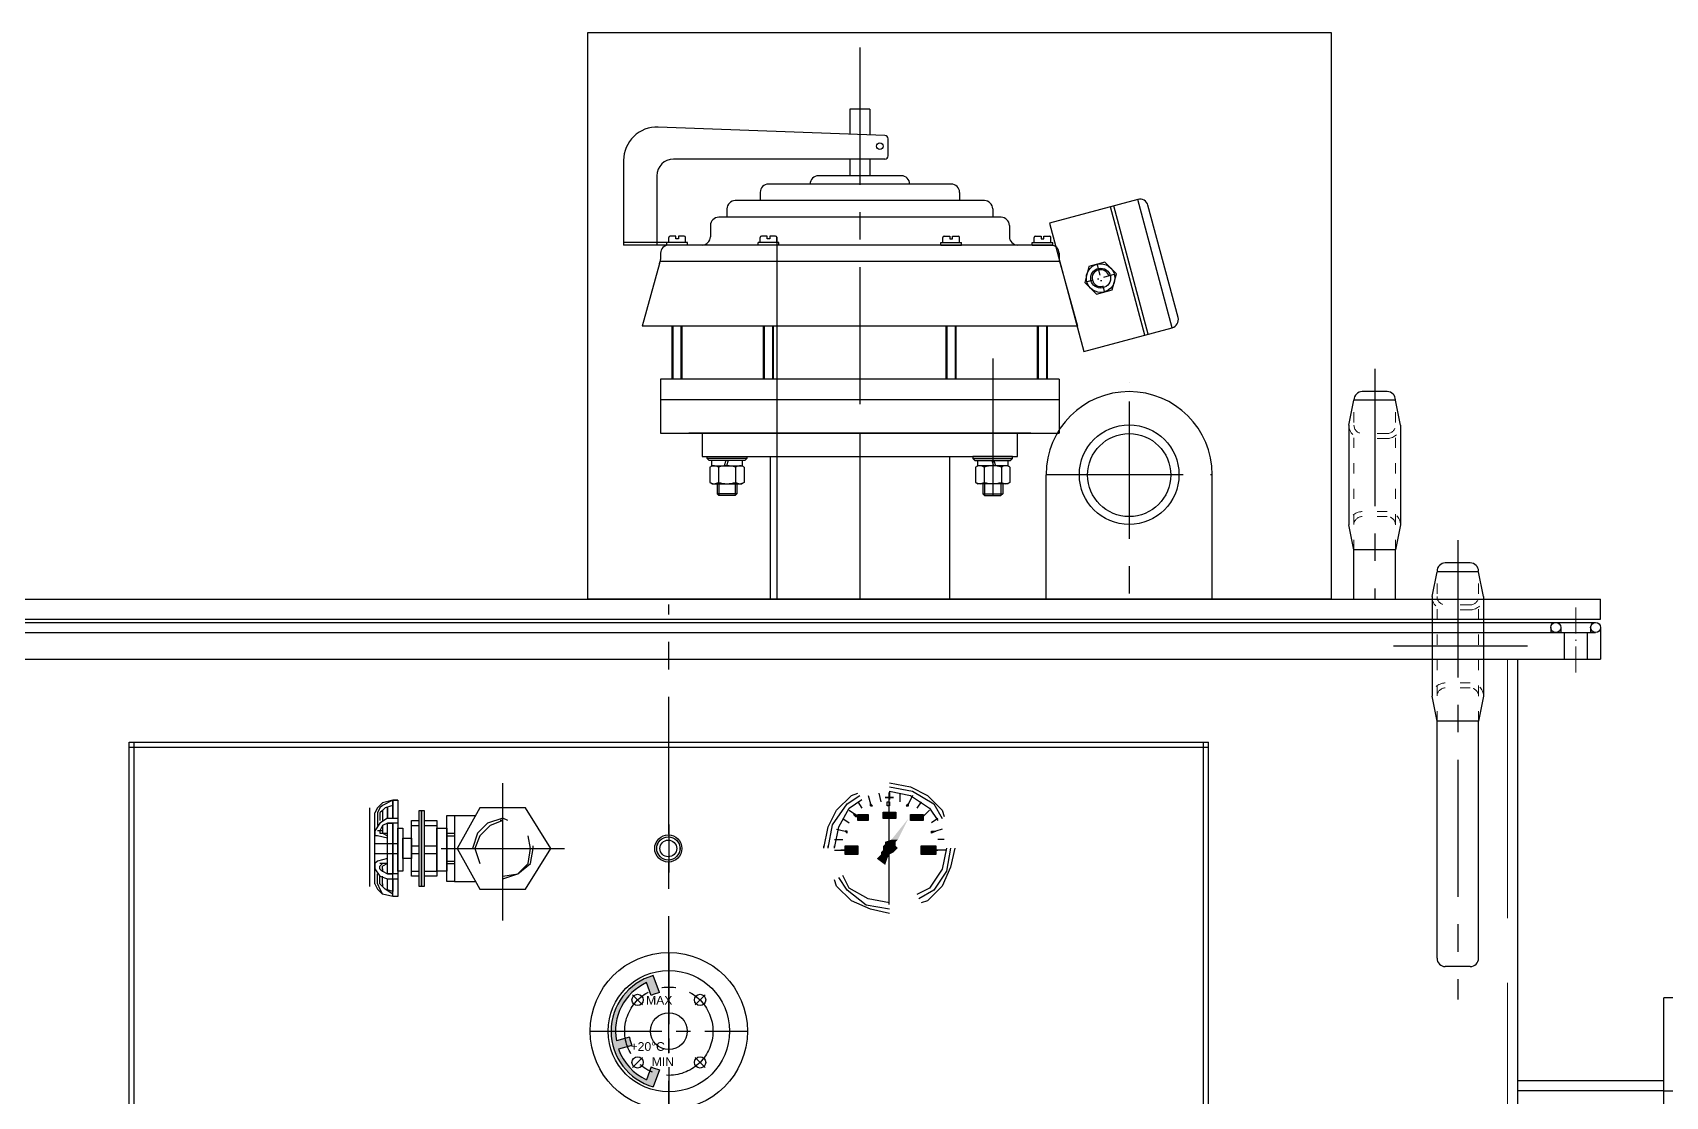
# Model space of a CAD drawing. Header units: millimetres. Extents: x 198976 to 421125, y -418833 to -203687.
# Drawn here: x 221802 to 222785, y -207923 to -207283 of the extents above; entities that cross this region are included whole.
import ezdxf

# ---------------------------------------------------------------- set-up
doc = ezdxf.new("R2010")
doc.units = ezdxf.units.MM
doc.header["$LTSCALE"] = 13
for name, pattern in [('ACAD_ISO02W100', [15, 12, -3]), ('ACAD_ISO03W100', [1.18, 0.47, -0.71]), ('ACAD_ISO10W100', [18, 12, -3, 0, -3]), ('CENTER', [50.8, 31.75, -6.35, 6.35, -6.35]), ('CENTERX2', [101.6, 63.5, -12.7, 12.7, -12.7]), ('DASHDOT', [1, 0.5, -0.25, 0, -0.25])]:
    doc.linetypes.add(name, pattern=pattern)
doc.layers.get('0').update_dxf_attribs({"color": 1, "linetype": 'CENTER'})
for name, color, linetype in [('1', 4, 'Continuous'), ('2', 3, 'Continuous'), ('2细线层', 4, 'Continuous'), ('DASH_DOT_LINE', 255, 'DASHDOT'), ('THICK_LINE', 255, 'Continuous'), ('THIN_LINE', 255, 'Continuous'), ('粗实线', 4, 'Continuous')]:
    doc.layers.add(name, color=color, linetype=linetype)
doc.layers.add('标注、文本', color=3, linetype='Continuous', lineweight=25)
doc.styles.add('Note Text (ANSI)', font='arial.ttf')

# ---------------------------------------------------------------- blocks, each defined once
blk = doc.blocks.new('fgffg')
blk.add_hatch(color=256).paths.add_polyline_path([(26283.3, -83546.9, -0.054749), (26292.7, -83543.5), (26285.6, -83524, 0.757864), (26285.6, -83652), (26292.7, -83632.5, -0.054749), (26283.3, -83629), (26277.9, -83643.8, -0.201943), (26245.7, -83608.7), (26260.9, -83604.6, -0.054749), (26258.3, -83594.9), (26243.1, -83599, -0.342707), (26277.9, -83532.1)])
for p, q in [((26283.3, -83546.9), (26277.9, -83532.1)), ((26292.7, -83543.5), (26285.6, -83524)), ((26258.3, -83594.9), (26243.1, -83599)), ((26260.9, -83604.6), (26245.7, -83608.7)), ((26283.3, -83629), (26277.9, -83643.8)), ((26292.7, -83632.5), (26285.6, -83652))]:
    blk.add_line(p, q)
for radius, start, end in [(66.5, 105.6856, 254.3144), (61.5, 114.6661, 190.3339), (45.8, 103.7325, 116.2675), (61.5, 199.6661, 245.3339), (45.8, 188.7325, 201.2675), (45.8, 243.7325, 256.2675)]:
    blk.add_arc((26303.6, -83588), radius, start, end)
blk = doc.blocks.new('A$C6F763E90')
at = {"layer": '1', "color": 1, "linetype": 'CENTERX2', "lineweight": -3, "ltscale": 0.1}
for p, q in [((90.5, 181.1), (90.5, 0)), ((48.8, 132.3), (60.4, 120.7)), ((132.3, 132.3), (120.7, 120.7)), ((0, 90.5), (181.1, 90.5)), ((48.8, 48.8), (60.4, 60.4)), ((132.3, 48.8), (120.7, 60.4))]:
    blk.add_line(p, q, dxfattribs=at)
blk.add_circle((90.5, 90.5), 50.8, dxfattribs=at)
at = {"layer": '2细线层'}
for centre, radius in [((90.5, 90.5), 90.5), ((90.5, 90.5), 69.8), ((54.6, 126.5), 6.5), ((126.5, 126.5), 6.5), ((90.5, 90.5), 21.1), ((54.6, 54.6), 6.5), ((126.5, 54.6), 6.5)]:
    blk.add_circle(centre, radius, dxfattribs=at)
blk.add_blockref('fgffg', (-26213, 83678.5), dxfattribs=at)
at = {"layer": '2细线层', "style": 'Note Text (ANSI)'}
for s, p in [('MAX', (64.3, 121)), ('+20%%DC', (46.5, 67.9)), ('MIN', (70.9, 50.4))]:
    blk.add_text(s, height=10, dxfattribs=at).set_placement(p)
blk = doc.blocks.new('A$C27D37FBA')
at = {"layer": '1', "color": 1, "linetype": 'CENTERX2', "lineweight": -3, "ltscale": 0.1}
for p, q in [((43.28, 74.34), (43.28, 0)), ((0, 37.17), (86.57, 37.17))]:
    blk.add_line(p, q, dxfattribs=at)
at = {"layer": '粗实线', "lineweight": 30}
for points in [[(21.92, 114.15), (18.86, 112.62), (15.81, 109.57)], [(21.92, 112.62), (18.86, 111.1), (15.81, 109.57)], [(21.92, 111.1), (20.39, 109.57), (18.86, 108.04)], [(21.92, 109.57), (20.39, 109.57), (18.86, 108.04)], [(34.13, 114.15), (31.07, 114.15), (26.5, 111.1), (24.97, 106.52)], [(31.07, 111.1), (29.55, 109.57), (28.02, 106.52)], [(31.07, 109.57), (29.55, 109.57), (28.02, 106.52)], [(34.13, 106.52), (34.13, 109.57), (32.6, 111.1)], [(34.13, 106.52), (32.6, 109.57)], [(37.18, 106.52), (35.65, 112.62), (34.13, 114.15)], [(34.13, 109.57), (34.13, 111.1)], [(49.39, 106.52), (50.92, 112.62), (50.92, 114.15)], [(53.97, 111.1), (52.44, 111.1), (52.44, 109.57), (52.44, 106.52)], [(53.97, 109.57), (52.44, 109.57)], [(61.6, 106.52), (58.55, 111.1), (53.97, 114.15)], [(58.55, 106.52), (57.02, 109.57), (53.97, 111.1)], [(58.55, 106.52), (57.02, 109.57), (53.97, 109.57)], [(70.76, 109.57), (67.71, 112.62), (64.65, 114.15)], [(69.23, 109.57), (67.71, 111.1), (64.65, 112.62)], [(67.71, 108.04), (66.18, 109.57), (64.65, 111.1)], [(67.71, 108.04), (66.18, 109.57), (64.65, 109.57)], [(72.28, 103.46), (72.28, 100.41), (14.28, 100.41), (14.28, 103.46)], [(61.6, 103.46), (72.28, 103.46), (72.28, 100.41), (14.28, 100.41), (14.28, 103.46), (24.97, 103.46)], [(28.02, 100.41), (28.02, 106.52), (28.02, 103.46)], [(28.02, 103.46), (58.55, 103.46)], [(58.55, 100.41), (58.55, 106.52), (58.55, 103.46)], [(26.5, 87.54), (26.5, 92.12), (60.07, 92.12), (60.07, 87.54)], [(60.07, 84.49), (60.07, 76.85), (26.5, 76.85), (26.5, 84.49)], [(60.07, 37.17), (57.02, 44.8), (50.92, 50.91), (43.28, 53.96), (34.13, 50.91)], [(60.07, 34.12), (61.6, 37.17), (58.55, 46.33), (52.44, 52.43), (43.28, 55.49)], [(24.97, 37.17), (28.02, 28.01), (34.13, 20.38), (43.28, 18.85), (44.81, 18.85)], [(26.5, 37.17), (28.02, 28.01), (34.13, 21.91), (43.28, 20.38), (50.92, 21.91)], [(60.07, 37.17), (60.07, 38.7)]]:
    blk.add_lwpolyline(points, dxfattribs=at)
for points in [[(55.5, 100.41), (55.5, 97.36), (29.55, 97.36), (29.55, 100.41)], [(49.39, 97.36), (49.39, 92.12), (37.18, 92.12), (37.18, 97.36)], [(66.18, 87.54), (66.18, 86.01), (20.39, 86.01), (20.39, 87.54)], [(66.18, 86.01), (66.18, 84.49), (20.39, 84.49), (20.39, 86.01)], [(63.13, 70.75), (63.13, 66.17), (23.44, 66.17), (23.44, 70.75)], [(55.5, 76.85), (55.5, 70.75), (29.55, 70.75), (29.55, 76.85)], [(18.86, 50.91), (18.86, 23.43), (43.28, 8.17), (67.71, 23.43), (67.71, 50.91), (43.28, 64.64)]]:
    blk.add_lwpolyline(points, close=True, dxfattribs=at)
for points in [[(14.28, 103.46), (14.28, 103.46), (15.81, 109.57), (15.81, 109.57)], [(14.28, 103.46), (14.28, 103.46), (15.81, 109.57), (15.81, 109.57)], [(20.39, 117.2), (20.39, 117.2), (67.71, 117.2), (67.71, 117.2)], [(21.92, 114.15), (21.92, 114.15), (64.65, 114.15), (64.65, 114.15)], [(21.92, 112.62), (21.92, 112.62), (28.02, 112.62), (28.02, 112.62)], [(21.92, 111.1), (21.92, 111.1), (26.5, 111.1), (26.5, 111.1)], [(21.92, 109.57), (21.92, 109.57), (26.5, 109.57), (26.5, 109.57)], [(31.07, 111.1), (31.07, 111.1), (32.6, 111.1), (32.6, 111.1)], [(31.07, 109.57), (31.07, 109.57), (32.6, 109.57), (32.6, 109.57)], [(40.23, 114.15), (40.23, 114.15), (40.23, 100.41), (40.23, 100.41)], [(46.34, 114.15), (46.34, 114.15), (46.34, 100.41), (46.34, 100.41)], [(53.97, 114.15), (53.97, 114.15), (50.92, 114.15), (50.92, 114.15)], [(50.92, 112.62), (50.92, 112.62), (50.92, 114.15), (50.92, 114.15)], [(52.44, 109.57), (52.44, 109.57), (50.92, 106.52), (50.92, 106.52)], [(53.97, 111.1), (53.97, 111.1), (53.97, 112.62), (53.97, 112.62)], [(53.97, 109.57), (53.97, 109.57), (53.97, 111.1), (53.97, 111.1)], [(64.65, 112.62), (64.65, 112.62), (57.02, 112.62), (57.02, 112.62)], [(64.65, 111.1), (64.65, 111.1), (60.07, 111.1), (60.07, 111.1)], [(64.65, 109.57), (64.65, 109.57), (60.07, 109.57), (60.07, 109.57)], [(72.28, 103.46), (72.28, 103.46), (69.23, 109.57), (69.23, 109.57)], [(72.28, 103.46), (72.28, 103.46), (70.76, 109.57), (70.76, 109.57)], [(15.81, 103.46), (15.81, 103.46), (18.86, 108.04), (18.86, 108.04)], [(17.34, 103.46), (17.34, 103.46), (18.86, 108.04), (18.86, 108.04)], [(24.97, 103.46), (24.97, 103.46), (17.34, 103.46), (17.34, 103.46)], [(18.86, 106.52), (18.86, 106.52), (24.97, 106.52), (24.97, 106.52)], [(24.97, 106.52), (24.97, 106.52), (24.97, 100.41), (24.97, 100.41)], [(24.97, 103.46), (24.97, 103.46), (28.02, 103.46), (28.02, 103.46)], [(28.02, 106.52), (28.02, 106.52), (58.55, 106.52), (58.55, 106.52)], [(58.55, 103.46), (58.55, 103.46), (28.02, 103.46), (28.02, 103.46)], [(61.6, 106.52), (61.6, 106.52), (67.71, 106.52), (67.71, 106.52)], [(67.71, 106.52), (67.71, 106.52), (61.6, 106.52), (61.6, 106.52)], [(61.6, 106.52), (61.6, 106.52), (61.6, 100.41), (61.6, 100.41)], [(72.28, 103.46), (72.28, 103.46), (61.6, 103.46), (61.6, 103.46)], [(61.6, 103.46), (61.6, 103.46), (69.23, 103.46), (69.23, 103.46)], [(69.23, 103.46), (69.23, 103.46), (67.71, 108.04), (67.71, 108.04)], [(69.23, 103.46), (69.23, 103.46), (67.71, 108.04), (67.71, 108.04)], [(72.28, 100.41), (72.28, 100.41), (72.28, 103.46), (72.28, 103.46)], [(29.55, 92.12), (29.55, 92.12), (29.55, 87.54), (29.55, 87.54)], [(40.23, 92.12), (40.23, 92.12), (40.23, 87.54), (40.23, 87.54)], [(44.81, 92.12), (44.81, 92.12), (44.81, 87.54), (44.81, 87.54)], [(57.02, 92.12), (57.02, 92.12), (57.02, 87.54), (57.02, 87.54)], [(29.55, 84.49), (29.55, 84.49), (29.55, 76.85), (29.55, 76.85)], [(40.23, 84.49), (40.23, 84.49), (40.23, 76.85), (40.23, 76.85)], [(44.81, 84.49), (44.81, 84.49), (44.81, 76.85), (44.81, 76.85)], [(57.02, 84.49), (57.02, 84.49), (57.02, 76.85), (57.02, 76.85)], [(34.13, 70.75), (34.13, 70.75), (34.13, 66.17), (34.13, 66.17)], [(35.65, 70.75), (35.65, 70.75), (35.65, 66.17), (35.65, 66.17)], [(50.92, 70.75), (50.92, 70.75), (50.92, 66.17), (50.92, 66.17)], [(52.44, 70.75), (52.44, 70.75), (52.44, 66.17), (52.44, 66.17)], [(23.44, 66.17), (23.44, 66.17), (23.44, 53.96), (23.44, 53.96)], [(63.13, 66.17), (63.13, 66.17), (63.13, 53.96), (63.13, 53.96)]]:
    blk.add_open_spline(points, degree=3, dxfattribs=at)
blk = doc.blocks.new('A$C611D0E0A')
at = {"layer": '粗实线', "lineweight": 30}
h = blk.add_hatch(color=256, dxfattribs=at)
h.dxf.hatch_style = 2
h.paths.add_polyline_path([(0.593, 1.99), (0.635, 1.99), (0.635, 1.947)])
h = blk.add_hatch(color=256, dxfattribs=at)
h.dxf.hatch_style = 2
h.paths.add_polyline_path([(0.635, 1.863), (0.889, 1.863), (0.889, 1.99), (0.635, 1.99)])
h = blk.add_hatch(color=256, dxfattribs=at)
h.dxf.hatch_style = 2
h.paths.add_polyline_path([(0.931, 2.201), (0.931, 2.159), (0.974, 2.159)])
h = blk.add_hatch(color=256, dxfattribs=at)
h.dxf.hatch_style = 2
h.paths.add_polyline_path([(1.185, 1.905), (1.439, 1.905), (1.439, 2.032), (1.185, 2.032)])
h = blk.add_hatch(color=256, dxfattribs=at)
h.dxf.hatch_style = 2
h.paths.add_polyline_path([(1.693, 2.201), (1.651, 2.159), (1.693, 2.159)])
h = blk.add_hatch(color=256, dxfattribs=at)
h.dxf.hatch_style = 2
h.paths.add_polyline_path([(1.736, 1.863), (1.947, 1.863), (1.947, 1.99), (1.736, 1.99)])
h = blk.add_hatch(color=256, dxfattribs=at)
h.dxf.hatch_style = 2
h.paths.add_polyline_path([(1.99, 1.99), (1.947, 1.947), (1.99, 1.947)])
h = blk.add_hatch(color=256, dxfattribs=at)
h.dxf.hatch_style = 2
h.paths.add_polyline_path([(1.99, 1.99), (2.032, 1.99), (1.99, 1.947)])
h = blk.add_hatch(color=256, dxfattribs=at)
h.dxf.hatch_style = 2
h.paths.add_polyline_path([(0.423, 1.651), (0.466, 1.651), (0.466, 1.609)])
h = blk.add_hatch(color=256, dxfattribs=at)
h.dxf.hatch_style = 2
h.paths.add_polyline_path([(0.931, 1.905), (1.143, 1.482), (1.27, 1.482)])
h = blk.add_hatch(color=256, dxfattribs=at)
h.dxf.hatch_style = 2
h.paths.add_polyline_path([(2.159, 1.651), (2.201, 1.651), (2.159, 1.609)])
h = blk.add_hatch(color=256, dxfattribs=at)
h.dxf.hatch_style = 2
h.paths.add_polyline_path([(0.381, 1.185), (0.677, 1.185), (0.677, 1.355), (0.381, 1.355)])
h = blk.add_hatch(color=256, dxfattribs=at)
h.dxf.hatch_style = 2
h.paths.add_polyline_path([(1.143, 1.482), (1.185, 1.439), (1.397, 1.439)])
h = blk.add_hatch(color=256, dxfattribs=at)
h.dxf.hatch_style = 2
h.paths.add_polyline_path([(1.143, 1.482), (1.27, 1.482), (1.397, 1.439)])
h = blk.add_hatch(color=256, dxfattribs=at)
h.dxf.hatch_style = 2
h.paths.add_polyline_path([(1.185, 1.355), (1.143, 1.312), (1.439, 1.312)])
h = blk.add_hatch(color=256, dxfattribs=at)
h.dxf.hatch_style = 2
h.paths.add_polyline_path([(1.143, 1.312), (1.185, 1.27), (1.439, 1.27)])
h = blk.add_hatch(color=256, dxfattribs=at)
h.dxf.hatch_style = 2
h.paths.add_polyline_path([(1.143, 1.312), (1.439, 1.312), (1.439, 1.27)])
h = blk.add_hatch(color=256, dxfattribs=at)
h.dxf.hatch_style = 2
h.paths.add_polyline_path([(1.185, 1.439), (1.185, 1.397), (1.397, 1.397)])
h = blk.add_hatch(color=256, dxfattribs=at)
h.dxf.hatch_style = 2
h.paths.add_polyline_path([(1.185, 1.439), (1.397, 1.439), (1.397, 1.397)])
h = blk.add_hatch(color=256, dxfattribs=at)
h.dxf.hatch_style = 2
h.paths.add_polyline_path([(1.185, 1.397), (1.185, 1.355), (1.439, 1.355)])
h = blk.add_hatch(color=256, dxfattribs=at)
h.dxf.hatch_style = 2
h.paths.add_polyline_path([(1.185, 1.397), (1.397, 1.397), (1.439, 1.355)])
h = blk.add_hatch(color=256, dxfattribs=at)
h.dxf.hatch_style = 2
h.paths.add_polyline_path([(1.185, 1.355), (1.439, 1.355), (1.439, 1.312)])
h = blk.add_hatch(color=256, dxfattribs=at)
h.dxf.hatch_style = 2
h.paths.add_polyline_path([(1.947, 1.185), (2.201, 1.185), (2.201, 1.355), (1.947, 1.355)])
h = blk.add_hatch(color=256, dxfattribs=at)
h.dxf.hatch_style = 2
h.paths.add_polyline_path([(1.185, 1.27), (1.228, 1.228), (1.482, 1.228)])
h = blk.add_hatch(color=256, dxfattribs=at)
h.dxf.hatch_style = 2
h.paths.add_polyline_path([(1.185, 1.27), (1.439, 1.27), (1.482, 1.228)])
h = blk.add_hatch(color=256, dxfattribs=at)
h.dxf.hatch_style = 2
h.paths.add_polyline_path([(1.228, 1.228), (1.312, 1.185), (1.482, 1.185)])
h = blk.add_hatch(color=256, dxfattribs=at)
h.dxf.hatch_style = 2
h.paths.add_polyline_path([(1.228, 1.228), (1.482, 1.228), (1.482, 1.185)])
h = blk.add_hatch(color=256, dxfattribs=at)
h.dxf.hatch_style = 2
h.paths.add_polyline_path([(1.312, 1.185), (1.355, 1.101), (1.566, 1.101)])
h = blk.add_hatch(color=256, dxfattribs=at)
h.dxf.hatch_style = 2
h.paths.add_polyline_path([(1.312, 1.185), (1.482, 1.185), (1.566, 1.101)])
h = blk.add_hatch(color=256, dxfattribs=at)
h.dxf.hatch_style = 2
h.paths.add_polyline_path([(1.355, 1.101), (1.566, 1.101), (1.397, 0.974)])
for points in [[(1.312, 2.625), (0.889, 2.54), (0.55, 2.371), (0.254, 2.074), (0.212, 1.947)], [(1.312, 2.54), (0.847, 2.455), (0.423, 2.201), (0.254, 1.905)], [(1.312, 2.455), (0.889, 2.371), (0.508, 2.117), (0.339, 1.863)], [(2.54, 1.312), (2.455, 1.778), (2.159, 2.201), (1.905, 2.371)], [(2.625, 1.312), (2.54, 1.736), (2.371, 2.074), (2.074, 2.371), (1.947, 2.413)], [(2.413, 1.312), (2.328, 1.736), (2.117, 2.117), (1.863, 2.286)], [(0, 1.312), (0.085, 0.931), (0.254, 0.55), (0.55, 0.254), (0.677, 0.212)], [(0.085, 1.312), (0.169, 0.847), (0.423, 0.466), (0.72, 0.296)], [(0.169, 1.312), (0.254, 0.889), (0.508, 0.508), (0.762, 0.381)], [(2.54, 1.312), (2.54, 1.355)], [(2.625, 1.312), (2.625, 1.355)], [(1.312, 0.212), (1.736, 0.296), (2.117, 0.508), (2.244, 0.762)], [(1.312, 0.085), (1.778, 0.169), (2.159, 0.466), (2.328, 0.72)], [(1.312, 0), (1.693, 0.085), (2.074, 0.254), (2.371, 0.55), (2.413, 0.677)]]:
    blk.add_lwpolyline(points, dxfattribs=at)
for points in [[(1.397, 2.328), (1.228, 2.328)], [(0.593, 1.99), (0.635, 1.947)], [(0.635, 1.863), (0.889, 1.863), (0.889, 1.99), (0.635, 1.99)], [(0.931, 2.201), (0.974, 2.159), (0.931, 2.159)], [(1.185, 1.905), (1.439, 1.905), (1.439, 2.032), (1.185, 2.032)], [(1.312, 2.244), (1.312, 2.201), (1.312, 2.159), (1.355, 2.159), (1.355, 2.201), (1.355, 2.244)], [(1.693, 2.201), (1.693, 2.159), (1.651, 2.159)], [(1.693, 2.201), (1.651, 2.159), (1.693, 2.159)], [(1.736, 1.863), (1.947, 1.863), (1.947, 1.99), (1.736, 1.99)], [(2.032, 1.99), (1.99, 1.947), (1.947, 1.947), (1.99, 1.99)], [(1.99, 1.99), (1.947, 1.947), (1.99, 1.947), (2.032, 1.99)], [(0.381, 1.651), (0.466, 1.609), (0.466, 1.651), (0.423, 1.651)], [(2.201, 1.651), (2.159, 1.609), (2.159, 1.651)], [(2.201, 1.651), (2.159, 1.609), (2.159, 1.651)], [(0.381, 1.185), (0.677, 1.185), (0.677, 1.355), (0.381, 1.355)], [(1.947, 1.185), (2.201, 1.185), (2.201, 1.355), (1.947, 1.355)], [(0.339, 1.27), (0.381, 1.27)], [(2.286, 1.27), (2.201, 1.27)], [(2.286, 1.27), (2.201, 1.27)]]:
    blk.add_lwpolyline(points, close=True, dxfattribs=at)
for points in [[(0.847, 2.371), (0.847, 2.371), (0.931, 2.201), (0.931, 2.201)], [(1.101, 2.413), (1.101, 2.413), (1.101, 2.244), (1.101, 2.244)], [(1.312, 2.455), (1.312, 2.455), (1.312, 2.286), (1.312, 2.286)], [(1.524, 2.413), (1.524, 2.413), (1.482, 2.244), (1.482, 2.244)], [(1.736, 2.371), (1.736, 2.371), (1.693, 2.201), (1.693, 2.201)], [(0.508, 2.074), (0.508, 2.074), (0.593, 1.99), (0.593, 1.99)], [(0.677, 2.244), (0.677, 2.244), (0.762, 2.117), (0.762, 2.117)], [(1.947, 2.244), (1.947, 2.244), (1.863, 2.117), (1.863, 2.117)], [(2.117, 2.074), (2.117, 2.074), (1.99, 1.99), (1.99, 1.99)], [(0.254, 1.693), (0.254, 1.693), (0.381, 1.651), (0.381, 1.651)], [(0.339, 1.905), (0.339, 1.905), (0.466, 1.82), (0.466, 1.82)], [(2.244, 1.905), (2.244, 1.905), (2.117, 1.82), (2.117, 1.82)], [(2.371, 1.693), (2.371, 1.693), (2.201, 1.651), (2.201, 1.651)], [(0.212, 1.482), (0.212, 1.482), (0.339, 1.482), (0.339, 1.482)], [(2.413, 1.482), (2.413, 1.482), (2.244, 1.482), (2.244, 1.482)], [(2.413, 1.312), (2.413, 1.312), (2.413, 1.355), (2.413, 1.355)], [(0.169, 1.27), (0.169, 1.27), (0.339, 1.27), (0.339, 1.27)], [(2.413, 1.27), (2.413, 1.27), (2.286, 1.27), (2.286, 1.27)]]:
    blk.add_open_spline(points, degree=3, dxfattribs=at)
blk = doc.blocks.new('YALISHIYFANGFAF')
at = {"layer": '1'}
for p, q in [((58207.38, -167528.95), (58207.38, -167525.55)), ((58209.08, -167528.95), (58207.38, -167528.95)), ((58207.38, -167533.95), (58207.38, -167530.55)), ((58207.38, -167530.55), (58209.08, -167530.55)), ((58211.28, -167524.75), (58208.18, -167524.75)), ((58209.08, -167530.55), (58209.08, -167528.95)), ((58212.78, -167523.55), (58211.28, -167523.55)), ((58211.28, -167535.95), (58211.28, -167523.55)), ((58211.28, -167534.75), (58211.28, -167524.75)), ((58212.78, -167535.95), (58212.78, -167523.55)), ((58293.56, -167526.75), (58261.56, -167526.75)), ((58211.28, -167534.75), (58208.18, -167534.75)), ((58212.78, -167535.95), (58211.28, -167535.95)), ((58293.56, -167532.75), (58261.56, -167532.75)), ((58207.38, -167583.95), (58207.38, -167580.55)), ((58211.28, -167579.75), (58208.18, -167579.75)), ((58212.78, -167578.55), (58211.28, -167578.55)), ((58211.28, -167590.95), (58211.28, -167578.55)), ((58211.28, -167589.75), (58211.28, -167579.75)), ((58212.78, -167590.95), (58212.78, -167578.55)), ((58209.08, -167583.95), (58207.38, -167583.95)), ((58207.38, -167588.95), (58207.38, -167585.55)), ((58207.38, -167585.55), (58209.08, -167585.55)), ((58211.28, -167589.75), (58208.18, -167589.75)), ((58209.08, -167585.55), (58209.08, -167583.95)), ((58212.78, -167590.95), (58211.28, -167590.95)), ((58293.56, -167581.75), (58261.56, -167581.75)), ((58293.56, -167587.75), (58261.56, -167587.75)), ((58212.78, -167688.55), (58211.28, -167688.55)), ((58211.28, -167688.55), (58211.28, -167700.95)), ((58212.78, -167688.55), (58212.78, -167700.95)), ((58207.38, -167690.55), (58207.38, -167693.95)), ((58207.38, -167693.95), (58209.08, -167693.95)), ((58209.08, -167695.55), (58207.38, -167695.55)), ((58207.38, -167695.55), (58207.38, -167698.95)), ((58211.28, -167689.75), (58208.18, -167689.75)), ((58209.08, -167693.95), (58209.08, -167695.55)), ((58211.28, -167689.75), (58211.28, -167699.75)), ((58293.56, -167691.75), (58261.56, -167691.75)), ((58293.56, -167697.75), (58261.56, -167697.75)), ((58211.28, -167699.75), (58208.18, -167699.75)), ((58212.78, -167700.95), (58211.28, -167700.95)), ((58207.38, -167745.55), (58207.38, -167748.95)), ((58211.28, -167744.75), (58208.18, -167744.75)), ((58212.78, -167743.55), (58211.28, -167743.55)), ((58211.28, -167743.55), (58211.28, -167755.95)), ((58211.28, -167744.75), (58211.28, -167754.75)), ((58212.78, -167743.55), (58212.78, -167755.95)), ((58293.56, -167746.75), (58261.56, -167746.75)), ((58207.38, -167748.95), (58209.08, -167748.95)), ((58209.08, -167750.55), (58207.38, -167750.55)), ((58207.38, -167750.55), (58207.38, -167753.95)), ((58211.28, -167754.75), (58208.18, -167754.75)), ((58209.08, -167748.95), (58209.08, -167750.55)), ((58212.78, -167755.95), (58211.28, -167755.95)), ((58293.56, -167752.75), (58261.56, -167752.75))]:
    blk.add_line(p, q, dxfattribs=at)
at = {"layer": '1', "color": 1, "linetype": 'CENTERX2', "lineweight": -3, "ltscale": 0.1}
blk.add_line((58093.96, -167639.75), (58319.66, -167639.75), dxfattribs=at)
at = {"layer": '1'}
for centre, start, end in [((58208.18, -167525.55), 90, 180), ((58208.18, -167533.95), 180, 270), ((58208.18, -167580.55), 90, 180), ((58208.18, -167588.95), 180, 270), ((58208.18, -167690.55), 90, 180), ((58208.18, -167698.95), 180, 270), ((58208.18, -167745.55), 90, 180), ((58208.18, -167753.95), 180, 270)]:
    blk.add_arc(centre, 0.8, start, end, dxfattribs=at)
at = {"layer": '2'}
for p, q in [((58293.56, -167527.25), (58261.56, -167527.25)), ((58293.56, -167532.25), (58261.56, -167532.25)), ((58293.56, -167582.25), (58261.56, -167582.25)), ((58293.56, -167587.25), (58261.56, -167587.25)), ((58293.56, -167692.25), (58261.56, -167692.25)), ((58293.56, -167697.25), (58261.56, -167697.25)), ((58293.56, -167747.25), (58261.56, -167747.25)), ((58293.56, -167752.25), (58261.56, -167752.25))]:
    blk.add_line(p, q, dxfattribs=at)
at = {"layer": 'DASH_DOT_LINE', "color": 1, "linetype": 'DASHDOT'}
for p, q in [((58224.69, -167496.93), (58240.73, -167492.63)), ((58230.56, -167486.76), (58234.86, -167502.8))]:
    blk.add_line(p, q, dxfattribs=at)
at = {"layer": 'THICK_LINE', "color": 95, "linetype": 'Continuous'}
for p, q in [((58230.14, -167485.19), (58223.12, -167492.21)), ((58223.12, -167492.21), (58225.69, -167501.8)), ((58239.73, -167487.76), (58230.14, -167485.19)), ((58242.29, -167497.35), (58239.73, -167487.76)), ((58225.69, -167501.8), (58235.28, -167504.37)), ((58235.28, -167504.37), (58242.29, -167497.35))]:
    blk.add_line(p, q, dxfattribs=at)
for radius in [8.6, 6]:
    blk.add_circle((58232.71, -167494.78), radius, dxfattribs=at)
at = {"layer": 'THIN_LINE', "color": 7, "linetype": 'Continuous'}
blk.add_arc((58232.71, -167494.78), 5.1, 105, 15, dxfattribs=at)
at = {"layer": '标注、文本'}
for p, q in [((58262.57, -167451.69), (58185.3, -167472.39)), ((58256.45, -167448.15), (58188.83, -167466.27)), ((58276.81, -167504.81), (58262.57, -167451.69)), ((58185.3, -167472.39), (58199.53, -167525.52)), ((58266.45, -167466.17), (58189.18, -167486.88)), ((58266.97, -167468.11), (58189.7, -167488.81)), ((58199.53, -167525.52), (58276.81, -167504.81)), ((58223.95, -167519.06), (58261.56, -167508.75)), ((58261.56, -167508.75), (58261.56, -167770.75)), ((58217.78, -167519.75), (58221.43, -167519.75)), ((58222.78, -167519.75), (58222.78, -167759.75)), ((58293.56, -167519.75), (58293.56, -167759.75)), ((58293.56, -167519.75), (58306.06, -167519.75)), ((58306.06, -167519.75), (58306.06, -167759.75)), ((58212.78, -167524.75), (58212.78, -167544.75)), ((58201.06, -167549.75), (58207.78, -167549.75)), ((58212.78, -167544.75), (58212.78, -167734.75)), ((58191.06, -167559.75), (58196.06, -167559.75)), ((58196.06, -167554.75), (58196.06, -167724.75)), ((58186.06, -167564.75), (58186.06, -167714.75)), ((58181.06, -167579.75), (58186.06, -167579.75)), ((58176.06, -167584.75), (58176.06, -167694.75)), ((58176.06, -167609.75), (58176.06, -167609.75)), ((58171.06, -167614.75), (58171.06, -167664.75)), ((58146.83, -167624.68), (58141.82, -167761.26)), ((58159.06, -167622.75), (58148.83, -167622.75)), ((58161.06, -167624.75), (58161.06, -167751.99)), ((58131.06, -167633.75), (58131.06, -167645.75)), ((58131.06, -167633.75), (58146.5, -167633.75)), ((58161.06, -167633.75), (58171.06, -167633.75)), ((58131.06, -167645.75), (58146.06, -167645.75)), ((58161.06, -167645.75), (58171.06, -167645.75)), ((58176.06, -167669.75), (58176.06, -167669.75)), ((58181.06, -167699.75), (58186.06, -167699.75)), ((58191.06, -167719.75), (58196.06, -167719.75)), ((58201.06, -167729.75), (58207.78, -167729.75)), ((58212.78, -167734.75), (58212.78, -167754.75)), ((58211.28, -167755.95), (58211.28, -167781.99)), ((58212.78, -167754.75), (58212.78, -167781.99)), ((58171.06, -167761.99), (58212.78, -167761.99)), ((58217.78, -167759.75), (58221.43, -167759.75)), ((58223.95, -167760.44), (58261.56, -167770.75)), ((58293.56, -167759.75), (58306.06, -167759.75)), ((58161.81, -167781.99), (58212.78, -167781.99))]:
    blk.add_line(p, q, dxfattribs=at)
blk.add_circle((58153.25, -167627.75), 2, dxfattribs=at)
for centre, radius, start, end in [((58257.74, -167452.98), 5, 15, 105), ((58190.13, -167471.1), 5, 105, 195), ((58217.78, -167524.75), 5, 90, 180), ((58221.43, -167514.75), 5, 270, 300.36239), ((58201.06, -167554.75), 5, 90, 180), ((58207.78, -167544.75), 5, 270, 0), ((58191.06, -167564.75), 5, 90, 180), ((58181.06, -167584.75), 5, 90, 180), ((58176.06, -167614.75), 5, 90, 180), ((58148.83, -167624.75), 2, 90, 177.89826), ((58159.06, -167624.75), 2, 0, 90), ((58176.06, -167664.75), 5, 180, 270), ((58181.06, -167694.75), 5, 180, 270), ((58191.06, -167714.75), 5, 180, 270), ((58201.06, -167724.75), 5, 180, 270), ((58207.78, -167734.75), 5, 360, 90), ((58171.06, -167751.99), 10, 180, 270), ((58217.78, -167754.75), 5, 180, 270), ((58161.81, -167761.99), 20, 177.89826, 270), ((58221.43, -167764.75), 5, 59.63761, 90)]:
    blk.add_arc(centre, radius, start, end, dxfattribs=at)

msp = doc.modelspace()

# ---------------------------------------------------------------- linework, layer by layer
at = {"ltscale": 2}
for p, q in [((222249.71, -207406.06), (222249.71, -207624.06)), ((222379.71, -207479.06), (222379.71, -207561.56))]:
    msp.add_line(p, q, dxfattribs=at)
at = {"layer": '1', "color": 1, "linetype": 'CENTERX2', "lineweight": -3, "ltscale": 0.1}
for p, q in [((222609.71, -207485.41), (222609.71, -207624.06)), ((222461.86, -207505.06), (222461.86, -207624.06)), ((222411.86, -207549.03), (222511.86, -207549.03)), ((222659.71, -207588.57), (222659.71, -207865.03)), ((222184.71, -210010.69), (222184.71, -207627.13)), ((222701.76, -207652.19), (222621.07, -207652.19)), ((222317.12, -207740.41), (222317.12, -207807.72)), ((222184.71, -207759.59), (222184.71, -207788.53))]:
    msp.add_line(p, q, dxfattribs=at)
at = {"layer": '1'}
for p, q in [((222402.71, -207524.06), (222196.71, -207524.06)), ((222204.71, -207524.06), (222204.71, -207538.06)), ((222394.71, -207538.06), (222394.71, -207524.06)), ((222204.71, -207538.06), (222394.71, -207538.06)), ((222207.71, -207538.06), (222231.71, -207538.06)), ((222207.71, -207539.31), (222207.71, -207538.06)), ((222231.71, -207539.31), (222207.71, -207539.31)), ((222207.71, -207539.31), (222208.96, -207540.56)), ((222230.46, -207540.56), (222208.96, -207540.56)), ((222210.51, -207543.66), (222210.51, -207540.56)), ((222219.09, -207540.56), (222210.51, -207540.56)), ((222219.09, -207540.56), (222218.08, -207543.66)), ((222220.33, -207540.56), (222219.32, -207543.66)), ((222228.91, -207540.56), (222220.33, -207540.56)), ((222228.91, -207540.56), (222228.91, -207543.66)), ((222231.71, -207539.31), (222230.46, -207540.56)), ((222231.71, -207538.06), (222231.71, -207539.31)), ((222245.71, -207538.06), (222245.71, -207624.06)), ((222353.71, -207538.06), (222353.71, -207624.06)), ((222391.71, -207538.06), (222367.71, -207538.06)), ((222367.71, -207538.06), (222367.71, -207539.31)), ((222367.71, -207539.31), (222391.71, -207539.31)), ((222367.71, -207539.31), (222368.96, -207540.56)), ((222368.96, -207540.56), (222390.46, -207540.56)), ((222370.51, -207540.56), (222379.09, -207540.56)), ((222370.51, -207540.56), (222370.51, -207543.66)), ((222379.09, -207540.56), (222380.09, -207543.66)), ((222380.33, -207540.56), (222381.33, -207543.66)), ((222380.33, -207540.56), (222388.91, -207540.56)), ((222388.91, -207543.66), (222388.91, -207540.56)), ((222391.71, -207539.31), (222390.46, -207540.56)), ((222391.71, -207539.31), (222391.71, -207538.06)), ((222209.31, -207544.47), (222210.71, -207543.66)), ((222209.31, -207544.47), (222209.31, -207553.66)), ((222210.71, -207543.66), (222210.51, -207543.66)), ((222210.71, -207543.66), (222228.71, -207543.66)), ((222214.51, -207544.47), (222214.51, -207553.66)), ((222224.9, -207544.47), (222224.9, -207553.66)), ((222228.91, -207543.66), (222228.71, -207543.66)), ((222230.1, -207544.47), (222228.71, -207543.66)), ((222230.1, -207544.47), (222230.1, -207553.66)), ((222369.31, -207544.47), (222370.71, -207543.66)), ((222369.31, -207544.47), (222369.31, -207553.66)), ((222370.51, -207543.66), (222370.71, -207543.66)), ((222388.71, -207543.66), (222370.71, -207543.66)), ((222374.51, -207544.47), (222374.51, -207553.66)), ((222384.9, -207544.47), (222384.9, -207553.66)), ((222388.71, -207543.66), (222388.91, -207543.66)), ((222390.1, -207544.47), (222388.71, -207543.66)), ((222390.1, -207544.47), (222390.1, -207553.66)), ((222209.31, -207553.66), (222210.71, -207554.46)), ((222210.71, -207554.46), (222228.71, -207554.46)), ((222213.71, -207554.46), (222213.71, -207560.49)), ((222225.71, -207560.49), (222213.71, -207560.49)), ((222213.71, -207560.49), (222214.78, -207561.56)), ((222224.63, -207561.56), (222214.78, -207561.56)), ((222224.63, -207561.56), (222225.71, -207560.49)), ((222225.71, -207554.46), (222225.71, -207560.49)), ((222230.1, -207553.66), (222228.71, -207554.46)), ((222369.31, -207553.66), (222370.71, -207554.46)), ((222388.71, -207554.46), (222370.71, -207554.46)), ((222373.71, -207554.46), (222373.71, -207560.49)), ((222373.71, -207560.49), (222385.71, -207560.49)), ((222374.78, -207561.56), (222373.71, -207560.49)), ((222374.78, -207561.56), (222384.63, -207561.56)), ((222385.71, -207560.49), (222384.63, -207561.56)), ((222385.71, -207554.46), (222385.71, -207560.49)), ((222390.1, -207553.66), (222388.71, -207554.46))]:
    msp.add_line(p, q, dxfattribs=at)
for centre, radius, start, end in [((222211.91, -207548.26), 4.6, 55.56153, 115.56153), ((222219.71, -207560.84), 17.17, 72.38303, 107.61697), ((222227.5, -207548.26), 4.6, 64.43847, 124.43847), ((222371.91, -207548.26), 4.6, 55.56153, 115.56153), ((222379.71, -207560.84), 17.17, 72.38303, 107.61697), ((222387.5, -207548.26), 4.6, 64.43847, 124.43847), ((222211.91, -207549.87), 4.6, 244.43847, 304.43847), ((222219.71, -207537.29), 17.17, 252.38303, 287.61697), ((222227.5, -207549.87), 4.6, 235.56153, 295.56153), ((222371.91, -207549.87), 4.6, 244.43847, 304.43847), ((222379.71, -207537.29), 17.17, 252.38303, 287.61697), ((222387.5, -207549.87), 4.6, 235.56153, 295.56153)]:
    msp.add_arc(centre, radius, start, end, dxfattribs=at)
at = {"layer": '2'}
for p, q in [((222214.78, -207554.46), (222214.78, -207561.56)), ((222224.63, -207554.46), (222224.63, -207561.56)), ((222374.78, -207554.46), (222374.78, -207561.56)), ((222384.63, -207554.46), (222384.63, -207561.56))]:
    msp.add_line(p, q, dxfattribs=at)
at = {"layer": '标注、文本'}
for p, q in [((222461.86, -207493.44), (222461.86, -207493.44)), ((222617.21, -207499.04), (222602.21, -207499.04)), ((222179.71, -207504.06), (222179.71, -207524.06)), ((222419.71, -207504.06), (222419.71, -207524.06)), ((222594.21, -207519.28), (222597.21, -207504.28)), ((222622.21, -207504.28), (222597.21, -207504.28)), ((222625.21, -207519.28), (222622.21, -207504.28)), ((222594.21, -207519.28), (222594.21, -207579.28)), ((222625.21, -207519.28), (222625.21, -207579.28)), ((222179.71, -207524.06), (222419.71, -207524.06)), ((222299.71, -207524.06), (222299.71, -207624.06)), ((222597.21, -207594.28), (222594.21, -207579.28)), ((222625.21, -207579.28), (222622.21, -207594.28)), ((222597.21, -207624.06), (222597.21, -207594.28)), ((222622.21, -207594.28), (222597.21, -207594.28)), ((222622.21, -207624.06), (222622.21, -207594.28)), ((222644.21, -207622.44), (222647.21, -207607.44)), ((222672.21, -207607.44), (222647.21, -207607.44)), ((222667.21, -207602.2), (222652.21, -207602.2)), ((222675.21, -207622.44), (222672.21, -207607.44)), ((221623.71, -207624.06), (222745.71, -207624.06)), ((222644.21, -207622.44), (222644.21, -207682.44)), ((222675.21, -207622.44), (222675.21, -207682.44)), ((222745.71, -207636.06), (222745.71, -207624.06)), ((222745.71, -207636.06), (222745.71, -207624.06)), ((221623.71, -207636.06), (222745.71, -207636.06)), ((221626.71, -207638.06), (222742.71, -207638.06)), ((222715.71, -207641.06), (222715.71, -207644.06)), ((222715.71, -207641.06), (222715.71, -207644.06)), ((222715.71, -207641.06), (222715.71, -207644.06)), ((222715.71, -207641.06), (222715.71, -207644.06)), ((222721.71, -207641.06), (222721.71, -207644.06)), ((222721.71, -207641.06), (222721.71, -207644.06)), ((222721.71, -207641.06), (222721.71, -207644.06)), ((222721.71, -207641.06), (222721.71, -207644.06)), ((222739.71, -207641.06), (222739.71, -207644.06)), ((222739.71, -207641.06), (222739.71, -207644.06)), ((222739.71, -207641.06), (222739.71, -207644.06)), ((222739.71, -207641.06), (222739.71, -207644.06)), ((222745.71, -207641.06), (222745.71, -207644.06)), ((222745.71, -207641.06), (222745.71, -207644.06)), ((222745.71, -207641.06), (222745.71, -207644.06)), ((222745.71, -207641.06), (222745.71, -207644.06)), ((221626.71, -207644.06), (222742.71, -207644.06)), ((222723.71, -207644.06), (222723.71, -207660.06)), ((222723.71, -207644.06), (222723.71, -207660.06)), ((222723.71, -207644.06), (222723.71, -207660.06)), ((222723.71, -207644.06), (222723.71, -207660.06)), ((222737.71, -207644.06), (222737.71, -207660.06)), ((222737.71, -207644.06), (222737.71, -207660.06)), ((222737.71, -207644.06), (222737.71, -207660.06)), ((222737.71, -207644.06), (222737.71, -207660.06)), ((222745.71, -207644.06), (222745.71, -207660.06)), ((222745.71, -207644.06), (222745.71, -207660.06)), ((222745.71, -207644.06), (222745.71, -207660.06)), ((222745.71, -207644.06), (222745.71, -207660.06)), ((221623.71, -207660.06), (222745.71, -207660.06)), ((222695.71, -207660.06), (222695.71, -209844.06)), ((222647.21, -207697.44), (222644.21, -207682.44)), ((222675.21, -207682.44), (222672.21, -207697.44)), ((222647.21, -207840.18), (222647.21, -207697.44)), ((222672.21, -207697.44), (222647.21, -207697.44)), ((222672.21, -207840.18), (222672.21, -207697.44)), ((221859.71, -209837.06), (221859.71, -207710.06)), ((221859.71, -207710.06), (222509.71, -207710.06)), ((221859.71, -207713.06), (222509.71, -207713.06)), ((221862.71, -209837.06), (221862.71, -207710.06)), ((222506.71, -209837.06), (222506.71, -207710.06)), ((222509.71, -209837.06), (222509.71, -207710.06)), ((222667.21, -207845.18), (222652.21, -207845.18)), ((222783.71, -208364.06), (222783.71, -207864.06)), ((222795.71, -207864.06), (222783.71, -207864.06)), ((222783.71, -207914.06), (222695.71, -207914.06)), ((222783.71, -207920.06), (222695.71, -207920.06)), ((222783.71, -207920.06), (222799.71, -207920.06))]:
    msp.add_line(p, q, dxfattribs=at)
at = {"layer": '标注、文本', "color": 2, "linetype": 'ACAD_ISO03W100', "lineweight": 18}
for p, q in [((222597.21, -207594.28), (222597.21, -207504.04)), ((222622.21, -207594.28), (222622.21, -207504.04)), ((222617.21, -207524.28), (222602.21, -207524.28)), ((222617.21, -207527.28), (222602.21, -207527.28)), ((222617.21, -207571.28), (222602.21, -207571.28)), ((222617.21, -207574.28), (222602.21, -207574.28)), ((222647.21, -207697.44), (222647.21, -207607.2)), ((222672.21, -207697.44), (222672.21, -207607.2)), ((222667.21, -207627.44), (222652.21, -207627.44)), ((222667.21, -207630.44), (222652.21, -207630.44)), ((222667.21, -207674.44), (222652.21, -207674.44)), ((222667.21, -207677.44), (222652.21, -207677.44))]:
    msp.add_line(p, q, dxfattribs=at)
at = {"layer": '标注、文本', "color": 4, "lineweight": 30}
for p, q in [((222411.86, -207624.06), (222411.86, -207549.04)), ((222511.86, -207624.06), (222511.86, -207549.03))]:
    msp.add_line(p, q, dxfattribs=at)
at = {"layer": '标注、文本', "color": 1, "linetype": 'ACAD_ISO10W100', "lineweight": 13, "ltscale": 0.1}
msp.add_line((222730.71, -207629.08), (222730.71, -207670.76), dxfattribs=at)
msp.add_line((222730.71, -207629.08), (222730.71, -207670.76), dxfattribs=at)
msp.add_line((222730.71, -207629.08), (222730.71, -207670.76), dxfattribs=at)
msp.add_line((222730.71, -207629.08), (222730.71, -207670.76), dxfattribs=at)
at = {"layer": '标注、文本', "color": 2, "linetype": 'ACAD_ISO02W100', "lineweight": 13}
for p, q in [((221819.71, -207644.06), (222742.71, -207644.06)), ((222689.71, -207660.06), (222689.71, -209844.06))]:
    msp.add_line(p, q, dxfattribs=at)
at = {"layer": '标注、文本'}
msp.add_lwpolyline([(222135.86, -207282.93), (222583.46, -207282.93), (222583.46, -207624.06), (222135.86, -207624.06)], close=True, dxfattribs=at)
at = {"layer": '标注、文本', "color": 4, "lineweight": 30}
for centre, radius in [((222461.86, -207549.03), 30), ((222461.86, -207549.28), 25)]:
    msp.add_circle(centre, radius, dxfattribs=at)
at = {"layer": '标注、文本'}
for centre, radius in [((222718.71, -207641.06), 3), ((222718.71, -207641.06), 3), ((222718.71, -207641.06), 3), ((222718.71, -207641.06), 3), ((222742.71, -207641.06), 3), ((222742.71, -207641.06), 3), ((222742.71, -207641.06), 3), ((222742.71, -207641.06), 3), ((222184.37, -207774.06), 8.2), ((222184.37, -207774.06), 5.05)]:
    msp.add_circle(centre, radius, dxfattribs=at)
at = {"layer": '标注、文本', "color": 4, "lineweight": 30}
for start, end in [(90, 180), (0, 90)]:
    msp.add_arc((222461.86, -207549.04), 50, start, end, dxfattribs=at)
at = {"layer": '标注、文本'}
for centre, start, end in [((222602.21, -207504.04), 90, 180), ((222617.21, -207504.04), 0, 90), ((222652.21, -207607.2), 90, 180), ((222667.21, -207607.2), 0, 90), ((222652.21, -207840.18), 180, 270), ((222667.21, -207840.18), 270, 0)]:
    msp.add_arc(centre, 5, start, end, dxfattribs=at)
at = {"layer": '标注、文本', "color": 2, "linetype": 'ACAD_ISO03W100', "lineweight": 18}
for centre, radius, start, end in [((222602.21, -207519.28), 8, 180, 270), ((222602.21, -207519.28), 5, 180, 270), ((222617.21, -207519.28), 5, 270, 0), ((222617.21, -207519.28), 8, 270, 0), ((222602.21, -207579.28), 8, 90, 180), ((222617.21, -207579.28), 8, 0, 90), ((222602.21, -207579.28), 5, 90, 180), ((222617.21, -207579.28), 5, 0, 90), ((222652.21, -207622.44), 8, 180, 270), ((222652.21, -207622.44), 5, 180, 270), ((222667.21, -207622.44), 5, 270, 0), ((222667.21, -207622.44), 8, 270, 0), ((222652.21, -207682.44), 8, 90, 180), ((222652.21, -207682.44), 5, 90, 180), ((222667.21, -207682.44), 8, 0, 90), ((222667.21, -207682.44), 5, 0, 90)]:
    msp.add_arc(centre, radius, start, end, dxfattribs=at)
at = {"layer": '粗实线', "lineweight": 30}
for centre in [(222184.37, -207774.06), (222184.42, -207774.06)]:
    msp.add_circle(centre, 7, dxfattribs=at)

# ---------------------------------------------------------------- block references
at = {"layer": '1', "color": 1, "linetype": 'CENTERX2', "lineweight": -3, "ltscale": 0.1, "rotation": 90}
msp.add_blockref('A$C27D37FBA', (222121.87, -207817.35), dxfattribs=at)
at = {"layer": '标注、文本', "rotation": 270}
msp.add_blockref('YALISHIYFANGFAF', (389939.46, -149198), dxfattribs=at)
at = {"layer": '标注、文本'}
for name, p, xscale, yscale, zscale in [('A$C611D0E0A', (222356.85, -207813.23), -30, 30, 30), ('A$C6F763E90', (222137.33, -207931.44), 0.5232026504706592, 0.5232026504706592, 0.5232026504695411)]:
    msp.add_blockref(name, p, dxfattribs=dict(at, xscale=xscale, yscale=yscale, zscale=zscale))

doc.saveas('drawing.dxf')
